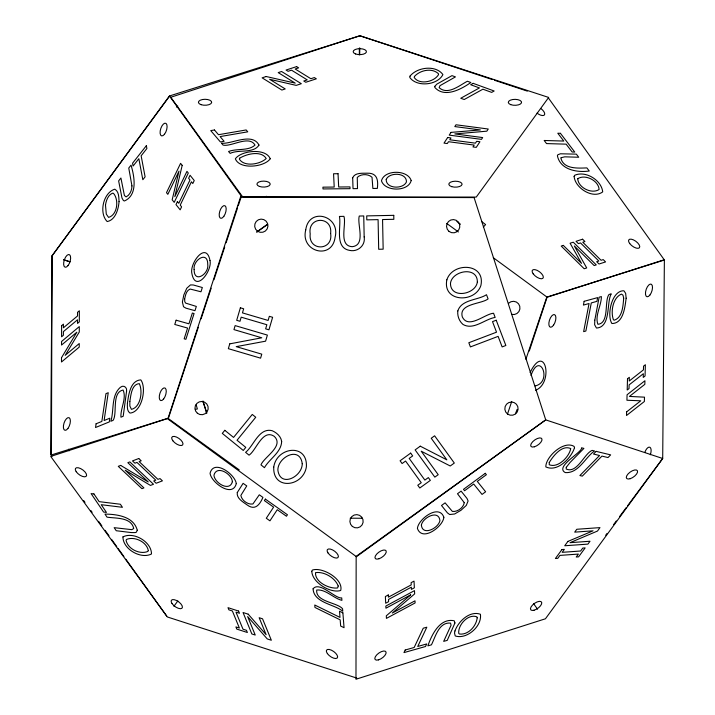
<?xml version="1.0" encoding="UTF-8"?>
<svg xmlns="http://www.w3.org/2000/svg" width="715" height="715" viewBox="0 0 715 715"><rect width="100%" height="100%" fill="white"/><g stroke="black" fill="none" stroke-linecap="round" stroke-linejoin="round"><path stroke-width="1.07" d="M238.265 205.777L241.393 196.276L169.464 95.944L52.061 255.809L51.426 454.937L168.445 418.141L198.323 327.282M359.341 54.939L359.368 48.236M52.07 255.934L50.622 454.534L51.918 456.34M359.708 54.599L359.761 47.95M531.004 375.438C539.914 349.85 552.775 382.284 535.115 385.921M201.094 318.827L211.175 288.19M213.955 279.735L224.716 246.988M226.11 242.76L237.577 207.895M529.27 351.029L547.109 297.181L493.296 257.713M507.48 414.119L511.734 401.473M525.891 359.296L546.787 297.091L664.378 260.01L662.698 458.494L545.429 618.788L355.981 679.25L356.159 556.324L545.724 419.884L662.698 458.494L627.573 505.791M515.533 413.708L517.052 409.516M530.11 372.542C545.214 341.547 554.018 382.954 535.58 390.292M52.061 255.818L169.75 95.89L359.413 35.947M173.906 606.257L177.865 600.922M605.703 535.249L607.026 533.462M613.658 524.533L616.303 520.967M619.619 516.507L626.242 507.578M483.322 227.03L485.601 224.59L482.071 221.856M256.846 232.125L267.687 224.34M264.586 197.537L266.355 196.268M256.721 231.946L267.58 224.188M359.851 35.75L170.76 97.258L242.707 196.956L476.262 197.072L548.664 97.437L359.851 35.75L492.34 79.553M548.092 296.931L664.208 259.751L548.521 98.125M195.293 409.364L197.376 408.962L196.125 404.681M350.225 518.196L362.46 518.259M356.803 678.097L167.382 616.974L50.729 456.438L168.061 418.355L239.221 469.889M494.458 80.25L527.321 91.118M63.653 259.777L69.981 261.878M63.644 259.67L69.963 261.77M446.723 223.438L458.395 231.955M456.921 221.507L460.451 224.233M533.649 603.737L537.555 609.18M83.682 500.554L84.978 502.359M90.814 510.474L92.11 512.28M98.59 521.307L101.834 525.82M105.078 530.324L108.966 535.741M111.558 539.351L116.742 546.573M118.038 548.378L123.874 556.493M125.822 559.202L166.658 616.053M202.98 400.999L206.689 412.662M203.06 401.759L206.769 413.413M68.738 449.181A6.65 2.985 72.3 0 1 69.123 450.852M508.651 303.214A6.65 6.65 0 0 1 519.76 306.261A6.65 6.65 0 0 1 511.574 314.359M644.876 452.229A6.65 2.985 -71.4 0 1 649.855 447.25A6.65 2.985 -71.4 0 1 650.31 454.758M541.139 108.752A6.65 2.985 36.4 0 1 544.347 114.999A6.65 2.985 36.4 0 1 537.045 113.131M176.399 107.08A6.65 2.985 -35.5 0 1 177.794 106.043M623.695 298.137C623.033 305.6 622.649 317.389 614.319 320.177L613.452 319.82C610.44 311.865 612.835 297.601 621.469 294.08L622.997 295.197L623.695 298.137M61.508 357.715L61.499 361.987L79.231 347.106L79.249 343.549L65.199 355.328L79.285 332.019L79.302 326.603L61.562 341.484L61.553 345.05L76.845 332.216L61.508 357.715M61.615 325.665L61.579 336.792L63.385 335.272L63.403 331.617L77.515 319.775L77.506 323.43L79.311 321.911L79.347 310.784L77.542 312.303L77.524 315.959L63.412 327.801L63.42 324.145L61.615 325.665M477.2 617.814C476.324 626.134 468.28 635.143 459.45 634.035L458.744 633.374C457.815 624.874 468.227 613.533 476.825 616.813L477.2 617.814M281.665 441.441C281.308 452.47 269.385 458.824 264.443 467.681L260.975 464.866C264.05 456.957 284.418 446.133 274.274 436.365C262.611 428.428 256.185 450.504 249.052 455.16L245.585 452.336C253.682 446.053 258.866 427.364 272.147 430.698C276.625 432.638 280.95 436.373 281.665 441.441M421.367 525.087C422.502 536.473 438.581 528.117 439.922 520.591C438.733 509.241 422.708 517.562 421.367 525.087M127.413 403.224C127.413 406.504 126.796 411 129.978 413.073C141.936 412.341 146.915 387.932 140.801 379.871C130.282 380.505 128.575 394.948 127.413 403.224M626.608 411.903L626.51 415.504L644.376 401.49L644.492 397.165L629.432 396.432L644.832 384.348L644.93 380.738L627.073 394.76L626.93 400.239L640.756 400.802L626.608 411.903M627.511 378.753L627.198 390.006L629.021 388.576L629.129 384.876L643.339 373.722L643.241 377.422L645.064 375.983L645.368 364.73L643.545 366.16L643.446 369.861L629.227 381.024L629.334 377.314L627.511 378.753M194.131 269.492C193.899 284.025 209.182 273.961 207.743 264.541C207.904 250.053 192.728 260.108 194.131 269.492M313.081 588.794C313.688 602.924 334.763 604.309 342.762 611.245L342.574 608.787C337.4 602.396 315.369 601.896 316.718 590.045C325.611 588.946 333.512 598.294 341.913 600.359L341.725 597.91C335.55 599.045 319.382 580.777 313.081 588.794M364.167 236.915C365.687 245.424 357.706 252.332 349.501 250.366C334.218 247.676 341.493 226.271 339.428 216.439L343.906 216.35C346.677 224.367 338.141 245.799 352.191 246.693C366.223 245.2 356.848 224.206 359.27 216.037L363.738 215.948L364.167 236.915M330.634 233.447C333.467 251.045 308.094 251.555 310.203 233.859C307.325 216.18 332.788 215.698 330.634 233.447M126.591 391.069L123.203 416.264L120.924 417.194C120.343 408.551 126.841 398.183 123.087 390.041C111.397 392.356 117.626 413.511 113.095 420.366L110.825 421.296C114.239 410.625 110.923 395.618 120.317 387.36C123.302 384.572 127.35 387.217 126.591 391.069M129.844 401.508L129.853 406.022L131.453 409.355C140.739 407.282 142.982 391.105 139.3 383.642C131.506 384.223 130.899 395.475 129.844 401.508M184.649 299.022L184.774 301.685L185.659 303.115L196.33 306.431L194.972 310.694L185.909 308.147L183.523 306.735L182.388 302.025L183.827 294.929L186.758 288.261L190.44 284.928L193.265 284.972L202.336 287.519L200.978 291.783L190.127 289.039C186.204 290.522 185.444 295.402 184.649 299.022M305.734 229.962C300.112 251.796 332.162 260.555 335.103 237.246C340.671 215.51 308.71 206.769 305.734 229.962M434.845 86.327L434.792 87.427C444.65 98.447 461.47 89.089 470.854 82.511L467.387 81.251C459.682 85.21 447.885 95.542 439.162 87.695L439.993 85.657L455.446 76.898L451.978 75.638L436.82 84.147L434.845 86.327M105.489 205.134L106.294 214.098L108.564 217.387C117.475 215.001 119.155 199.682 113.453 193.327L112.496 193.202C107.947 195.088 106.142 200.611 105.489 205.134M209.996 260.564C212.453 270.627 195.553 293.57 191.852 273.407C189.475 263.397 206.197 240.571 209.996 260.564M311.794 571.303C312.16 582.582 330.732 593.709 340.733 590.474C343.674 578.864 321.947 566.691 312.401 570.07L311.794 571.303M464.25 502.645C463.615 507.686 457.332 512.172 452.345 511.395L445.105 502.851L441.504 505.496L447.402 512.843L449.69 514.532L454.633 513.987L460.943 510.322L466.278 505.433L468.102 500.965L466.993 498.444L461.095 491.098L457.493 493.743L464.25 502.645M131.944 185.891C131.953 190.092 130.032 195.034 126.072 196.902L124.401 195.463L120.915 178.008L118.636 180.904L121.979 198.001L123.427 200.566L124.455 200.969C138.013 195.052 134.322 176.105 131.042 165.147L128.763 168.043L131.944 185.891M352.683 177.785L353.031 188.653L357.5 188.608L357.268 177.436C360.726 173.727 368.44 173.745 372.032 177.293L372.873 188.456L377.341 188.411C378.458 179.724 376.939 172.798 367.224 173.2C362.425 173.343 354.962 172.404 352.683 177.785M386.216 179.385C385.778 188.966 403.197 189.43 406.433 181.976C406.862 172.431 389.487 171.984 386.216 179.385M626.143 298.182C625.017 306.932 623.373 323.672 611.879 323.511C606.57 315.235 611.745 290.201 623.927 290.791L625.652 293.365L626.143 298.182M457.823 310.918C457.207 315.851 459.173 321.169 462.954 324.422C473.5 330.634 484.958 318.962 495.155 317.433L493.565 313.259C485.056 313.724 468.459 329.624 462.319 316.924C458.422 303.392 481.481 304.206 488.086 298.888L486.495 294.714C477.87 300.354 461.577 299.281 457.823 310.918M338.204 585.987L337.65 587.945C329.427 589.142 314.734 582.09 315.538 572.644C324.029 571.321 335.103 577.774 338.204 585.987M119.047 201.648C118.476 209.093 115.499 219.979 107.196 221.57C98.715 213.079 103.166 192.791 114.793 189.18C119.03 191.513 118.806 197.429 119.047 201.648M273.747 467.083C272.594 490.865 303.437 486.879 306.395 466.707C307.673 442.889 276.625 446.83 273.747 467.083M574.511 447.733C571.222 458.181 557.369 472.463 545.822 466.895C545.581 456.76 563.992 440.038 574.109 446.428L574.511 447.733M594.8 320.141L594.63 324.744L596.48 328.051C611.298 327.211 606.347 301.694 611.28 293.847L609.046 294.464C604.05 300.514 609.654 323.252 597.91 324.297C594.612 315.673 601.503 305.493 601.369 296.573L599.134 297.19L594.8 320.141M443.854 517.249C443.103 526.615 422.199 542.229 417.417 528.43C418.212 519.063 439.046 503.53 443.854 517.249M411.188 180.538C408.354 191.924 384.938 191.817 381.461 180.823C384.321 169.473 407.711 169.553 411.188 180.538M574.109 176.355C575.021 187.982 592.798 199.378 602.718 191.888C601.485 180.225 585.853 170.51 574.842 175.202L574.109 176.355M236.272 483.626C232.616 498.328 210.988 482.384 210.067 473.232C213.812 458.592 235.289 474.492 236.272 483.626M302.239 463.704C302.329 476.744 280.173 488.148 277.867 470.05C277.813 457.019 299.96 445.606 302.239 463.704M96.096 423.781L95.542 427.507L109.306 421.913L109.86 418.186L104.113 420.518L108.242 392.714L105.963 393.634L101.843 421.448L96.096 423.781M446.857 279.806C442.21 302.311 475.109 303.312 480.9 285.455C485.664 262.852 452.64 261.922 446.857 279.806M137.262 530.217L136.404 532.139L135.224 532.603L131.238 532.568L116.232 530.727L114.159 527.67L131.837 529.654L133.714 528.501C131.247 517.017 115.616 518.491 107.053 517.159L104.98 514.103C116.822 514.201 133.723 516.427 137.262 530.217M258.991 145.082C253.584 153.797 238.265 149.265 230.167 153.385L228.568 151.517C236.576 148.264 248.454 151.214 255.005 145.1C249.133 134.724 231.017 147.219 223.071 145.073L221.471 143.197C231.231 144.502 252.055 131.944 258.991 145.082M549.254 462.525L549.254 464.732C557.977 468.441 569.301 456.751 570.731 448.564C562.097 444.569 553.303 455.804 549.254 462.525M237.273 492.546C236.415 498.382 242.921 501.876 246.934 504.808C254.808 510.733 259.465 505.335 262.941 497.39L259.295 494.807L252.913 503.977C247.935 504.942 241.679 500.411 240.857 495.424L246.755 485.914L243.109 483.331L237.273 492.546M232.375 481.722C229.64 492.277 214.286 482.777 213.964 475.135C216.779 464.643 232.053 474.09 232.375 481.722M410.026 76.103L409.784 77.461C416.791 87.382 437.553 85.326 442.916 74.575C435.739 64.734 417.301 67.103 410.026 76.103M584.137 301.31L583.413 305.082L589.053 303.526L583.637 331.644L585.871 331.027L591.287 302.919L596.918 301.364L597.651 297.601L584.137 301.31M477.352 282.023C475.618 294.687 450.289 299.228 450.477 283.247C452.148 270.502 477.602 265.953 477.352 282.023M454.963 630.943L454.517 633.043L455.214 635.939C466.734 639.818 482.321 626.099 480.4 614.239C469.791 610.44 458.387 621.308 454.963 630.943M577.747 178.75C578.131 187.634 591.761 194.444 599.099 189.502C598.714 180.636 585.04 173.763 577.747 178.75M566.271 467.324L566.217 469.031C577.068 474 584.441 453.319 592.154 450.387L594.549 450.968C585.308 457.26 578.56 473.679 565.252 472.579C554.295 466.68 582.975 452.023 581.51 447.805L583.905 448.394L569.989 462.56L566.271 467.324M182.191 165.371L174.809 196.634L186.955 171.359L188.295 173.048L174.21 202.354L172.172 199.798L178.991 171.135L167.837 194.337L166.497 192.657L180.582 163.351L182.191 165.371M454.937 622.971L447.233 640.372L443.675 641.373L451.067 625.259L450.548 623.123C438.885 621.862 435.355 637.11 431.431 644.841L427.874 645.842C431.628 635 439.814 617.635 454.248 620.79L454.937 622.971M414.477 76.425L414.191 77.452C419.24 85.157 434.318 82.011 438.554 74.583L438.375 73.645C431.851 67.559 420.062 70.204 414.477 76.425M561.132 157.702L560.918 158.426C563.956 169.41 578.167 168.177 586.881 167.909L589.249 171.019C577.13 172.717 560.274 169.884 557.396 155.754L557.87 154.735L560.417 153.788L576.353 154.136L578.721 157.246L564.77 156.826L561.132 157.702M229.756 343.861L228.344 348.67L260.591 358.161L261.77 354.157L236.236 346.641L265.587 341.18L267.383 335.094L235.137 325.602L233.957 329.606L261.762 337.793L229.756 343.861M240.374 307.799L236.692 320.32L239.981 321.285L241.187 317.174L266.856 324.726L265.64 328.837L268.938 329.812L272.621 317.29L269.332 316.325L268.116 320.436L242.456 312.884L243.663 308.773L240.374 307.799M122.944 536.902C122.846 549.075 140.819 559.496 151.482 553.991C151.634 541.836 133.598 531.361 122.944 536.902M176.122 320.204L174.773 324.467L187.589 328.069L184.166 338.821L185.891 339.303L194.069 313.528L192.353 313.045L188.939 323.806L176.122 320.204M240.535 197.027L167.828 418.972L356.445 556.708L545.733 419.884L474.09 197.59L240.535 197.027M270.252 158.757C264.514 167.104 239.784 169.947 235.342 158.828C241.098 150.49 265.73 147.701 270.252 158.757M239.722 158.167L239.328 159.079C244.208 167.239 260.269 164.352 266.203 158.516C261.297 150.257 246.657 153.859 239.722 158.167M148.309 550.523L147.907 551.417C139.97 554.849 127.779 549.093 126.072 540.317L126.484 539.45C134.447 536.062 146.611 541.755 148.309 550.523M405.191 650.015L403.966 652.607L425.505 646.512L426.721 643.929L417.73 646.476L426.819 627.198L423.262 628.208L414.173 647.477L405.191 650.015M177.418 201.585L175.979 204.579L180.162 209.835L181.601 206.85L180.225 205.116L191.432 181.789L192.809 183.523L194.248 180.529L190.065 175.264L188.626 178.258L190.002 179.983L178.795 203.31L177.418 201.585M447.679 137.503L444.006 143.125L447.304 143.554L448.511 141.713L474.179 145.082L472.981 146.933L476.27 147.362L479.935 141.74L476.646 141.311L475.439 143.161L449.762 139.782L450.968 137.941L447.679 137.503M451.004 132.4L449.226 135.135L481.49 139.371L482.661 137.575L454.838 133.919L486.835 131.176L488.247 129.022L455.982 124.776L454.812 126.582L480.355 129.933L451.004 132.4M265.372 499.115L264.398 500.607L273.604 507.132L266.293 518.25L269.939 520.842L277.25 509.715L286.456 516.239L287.439 514.746L265.372 499.115M561.963 549.549L555.412 558.504L557.78 558.335L559.934 555.394L578.381 554.08L576.227 557.021L578.596 556.851L585.147 547.896L582.779 548.065L580.625 551.006L562.178 552.329L564.332 549.379L561.963 549.549M567.916 541.416L564.725 545.768L587.918 544.115L590.009 541.246L570.016 542.676L597.472 531.057L599.983 527.616L576.799 529.27L574.708 532.139L593.066 530.825L567.916 541.416M146.369 145.681L132.561 163.217L133.097 166.032L138.853 158.712L142.83 179.724L145.109 176.828L141.141 155.816L146.897 148.497L146.369 145.681M224.805 430.305L222.294 433.388L243.279 450.459L245.781 447.376L237.031 440.252L255.738 417.256L252.27 414.441L233.564 437.428L224.805 430.305M596.149 451.362L593.513 454.043L599.563 455.518L579.892 475.538L582.296 476.127L601.958 456.099L608.018 457.564L610.646 454.883L596.149 451.362M410.66 594.889L386.306 615.812L386.431 618.386L415.102 602.951L414.995 600.815L392.294 613.032L414.655 593.879L414.494 590.626L385.832 606.052L385.939 608.197L410.66 594.889M485.279 473.312L463.49 489.337L464.607 490.722L473.705 484.037L482.035 494.423L485.637 491.777L477.298 481.392L486.397 474.706L485.279 473.312M410.669 453.122L400.087 460.773L402.098 463.552L405.575 461.041L421.251 482.723L417.775 485.235L419.785 488.014L430.358 480.373L428.348 477.584L424.871 480.105L409.203 458.422L412.68 455.911L410.669 453.122M420.268 446.178L415.129 449.896L434.827 477.137L438.206 474.697L421.224 451.201L450.244 465.992L454.311 463.052L434.613 435.81L431.234 438.259L446.821 459.834L420.268 446.178M473.169 83.351L470.667 84.736L479.434 87.927L460.755 98.259L464.223 99.519L482.902 89.196L491.67 92.387L494.172 91.002L473.169 83.351M388.29 594.969L385.367 596.542L385.689 603.228L388.62 601.655L388.513 599.456L411.331 587.176L411.438 589.375L414.36 587.802L414.03 581.116L411.107 582.689L411.214 584.888L388.397 597.168L388.29 594.969M496.219 320.222L492.51 321.634L496.523 332.18L468.825 342.735L470.416 346.918L498.114 336.363L502.136 346.909L505.854 345.488L496.219 320.222M120.692 465.411L118.279 466.332L141.919 488.667L143.929 487.898L125.214 470.211L150.436 485.422L153.493 484.261L129.853 461.917L127.842 462.685L148.228 481.946L120.692 465.411M138.781 458.521L132.498 460.907L134.921 463.195L136.976 462.408L155.798 480.185L153.734 480.972L156.147 483.251L162.421 480.855L160.008 478.576L157.944 479.363L139.13 461.586L141.195 460.8L138.781 458.521M266.177 76.514L262.119 77.837L281.853 90.045L285.231 88.946L269.609 79.276L296.18 85.38L301.319 83.709L281.585 71.5L278.207 72.599L295.224 83.128L266.177 76.514M296.609 66.611L286.045 70.052L288.065 71.294L291.532 70.168L307.236 79.883L303.759 81.018L305.779 82.261L316.343 78.829L314.332 77.578L310.855 78.713L295.152 68.989L298.629 67.862L296.609 66.611M563.304 245.388L561.212 246.058L584.2 268.76L586.711 267.955L574.342 245.996L594.165 265.569L596.256 264.899L573.269 242.197L570.087 243.216L581.51 263.361L563.304 245.388M582.582 239.212L576.031 241.312L578.381 243.627L580.535 242.939L598.83 261.011L596.676 261.699L599.018 264.014L605.569 261.922L603.219 259.599L601.074 260.287L582.779 242.224L584.924 241.536L582.582 239.212M214.455 129.978L210.746 130.613L220.408 141.945L224.117 141.311L220.086 136.583L247.765 131.828L246.175 129.951L218.486 134.706L214.455 129.978M393.759 215.34L366.724 215.894L366.804 219.863L378.092 219.63L378.691 249.267L383.16 249.178L382.561 219.541L393.84 219.317L393.759 215.34M338.034 173.709L333.565 173.754L334.209 187.053L322.921 187.16L323.01 188.948L350.046 188.68L349.966 186.901L338.678 187.008L338.034 173.709M560.417 133.303L557.789 133.222L563.778 141.061L544.169 140.471L546.537 143.581L566.146 144.162L572.143 151.991L574.771 152.072L560.417 133.303M93.933 493.931L91.091 493.582L103.604 512.065L106.446 512.414L101.226 504.701L122.435 507.301L120.37 504.245L99.153 501.644L93.933 493.931M238.578 611.075L227.996 607.661L228.889 609.85L232.375 610.968L239.373 628.029L235.896 626.912L236.79 629.093L247.372 632.507L246.478 630.326L242.993 629.2L235.995 612.138L239.48 613.264L238.578 611.075M248.194 614.176L243.046 612.514L251.841 633.955L255.228 635.045L247.64 616.562L267.276 638.933L271.343 640.247L262.548 618.806L259.161 617.715L266.123 634.688L248.194 614.176M342.887 612.871L339.509 611.218L339.991 617.403L314.761 605.015L314.957 607.464L340.179 619.851L340.662 626.045L344.049 627.699L342.887 612.871M197.376 413.252A6.65 6.65 0 0 0 208.137 409.159A6.65 6.65 0 0 0 199.208 401.893A6.65 6.65 0 0 0 197.376 413.252M352.334 526.419A6.65 6.65 0 0 0 363.095 522.316A6.65 6.65 0 0 0 354.166 515.05A6.65 6.65 0 0 0 352.334 526.419M507.543 414.03A6.65 6.65 0 0 0 518.071 409.373A6.65 6.65 0 0 0 508.776 402.581A6.65 6.65 0 0 0 507.543 414.03M448.993 231.374A6.65 6.65 0 0 0 459.745 227.272A6.65 6.65 0 0 0 450.816 220.006A6.65 6.65 0 0 0 448.993 231.374M257.588 231.267A6.65 6.65 0 0 0 267.937 226.226A6.65 6.65 0 0 0 258.392 219.782A6.65 6.65 0 0 0 257.588 231.267M378.423 659.891A6.65 2.985 -35.7 0 0 386.064 652.116A6.65 2.985 -35.7 0 0 376.894 654.708A6.65 2.985 -35.7 0 0 378.423 659.891M534.069 610.217A6.65 2.985 -35.7 0 0 541.711 602.441A6.65 2.985 -35.7 0 0 532.541 605.033A6.65 2.985 -35.7 0 0 534.069 610.217M630.174 478.71A6.65 2.985 -35.7 0 0 637.485 470.863A6.65 2.985 -35.7 0 0 628.145 473.848A6.65 2.985 -35.7 0 0 630.174 478.71M534.311 446.812A6.65 2.985 -35.7 0 0 541.952 439.028A6.65 2.985 -35.7 0 0 532.782 441.62A6.65 2.985 -35.7 0 0 534.311 446.812M379.057 558.746A6.65 2.985 -35.7 0 0 386.118 550.863A6.65 2.985 -35.7 0 0 376.671 554.116A6.65 2.985 -35.7 0 0 379.057 558.746M76.183 471.668A6.65 2.985 35.8 0 0 85.988 476.476A6.65 2.985 35.8 0 0 80.661 468.602A6.65 2.985 35.8 0 0 76.183 471.668M172.02 603.549A6.65 2.985 35.8 0 0 181.816 608.367A6.65 2.985 35.8 0 0 176.489 600.493A6.65 2.985 35.8 0 0 172.02 603.549M327.39 653.608A6.65 2.985 35.8 0 0 337.149 658.077A6.65 2.985 35.8 0 0 331.403 650.167A6.65 2.985 35.8 0 0 327.39 653.608M327.988 552.918A6.65 2.985 35.8 0 0 337.784 557.736A6.65 2.985 35.8 0 0 332.457 549.862A6.65 2.985 35.8 0 0 327.988 552.918M172.869 440.78A6.65 2.985 35.8 0 0 182.593 445.016A6.65 2.985 35.8 0 0 176.551 437.08A6.65 2.985 35.8 0 0 172.869 440.78M164.486 134.259A6.65 2.985 -71.9 0 0 166.086 123.454A6.65 2.985 -71.9 0 0 160.205 130.916A6.65 2.985 -71.9 0 0 164.486 134.259M68.032 265.596A6.65 2.985 -71.9 0 0 69.632 254.79A6.65 2.985 -71.9 0 0 63.751 262.253A6.65 2.985 -71.9 0 0 68.032 265.596M67.943 428.437A6.65 2.985 -71.9 0 0 69.239 417.775A6.65 2.985 -71.9 0 0 63.447 425.657A6.65 2.985 -71.9 0 0 67.943 428.437M163.646 398.961A6.65 2.985 -71.9 0 0 165.245 388.156A6.65 2.985 -71.9 0 0 159.374 395.618A6.65 2.985 -71.9 0 0 163.646 398.961M223.875 216.279A6.65 2.985 -71.9 0 0 224.948 205.732A6.65 2.985 -71.9 0 0 219.237 213.892A6.65 2.985 -71.9 0 0 223.875 216.279M510.742 104.649A6.65 2.985 0 0 0 521.494 102.808A6.65 2.985 0 0 0 512.557 99.546A6.65 2.985 0 0 0 510.742 104.649M355.623 53.974A6.65 2.985 0 0 0 366.375 52.123A6.65 2.985 0 0 0 357.437 48.87A6.65 2.985 0 0 0 355.623 53.974M201.13 104.685A6.65 2.985 0 0 0 211.649 102.594A6.65 2.985 0 0 0 202.345 99.546A6.65 2.985 0 0 0 201.13 104.685M259.384 186.418A6.65 2.985 0 0 0 270.136 184.568A6.65 2.985 0 0 0 261.198 181.315A6.65 2.985 0 0 0 259.384 186.418M451.737 186.66A6.65 2.985 0 0 0 462.078 184.399A6.65 2.985 0 0 0 452.532 181.512A6.65 2.985 0 0 0 451.737 186.66M553.589 325.111A6.65 2.985 -71.4 0 0 554.625 314.654A6.65 2.985 -71.4 0 0 548.888 322.921A6.65 2.985 -71.4 0 0 553.589 325.111M649.899 295.054A6.65 2.985 -71.4 0 0 651.472 284.32A6.65 2.985 -71.4 0 0 645.565 291.908A6.65 2.985 -71.4 0 0 649.899 295.054M629.745 243.601A6.65 2.985 36.4 0 0 639.398 247.792A6.65 2.985 36.4 0 0 633.284 239.802A6.65 2.985 36.4 0 0 629.745 243.601M533.149 273.791A6.65 2.985 36.4 0 0 542.864 278.332A6.65 2.985 36.4 0 0 537.162 270.368A6.65 2.985 36.4 0 0 533.149 273.791"/></g></svg>
